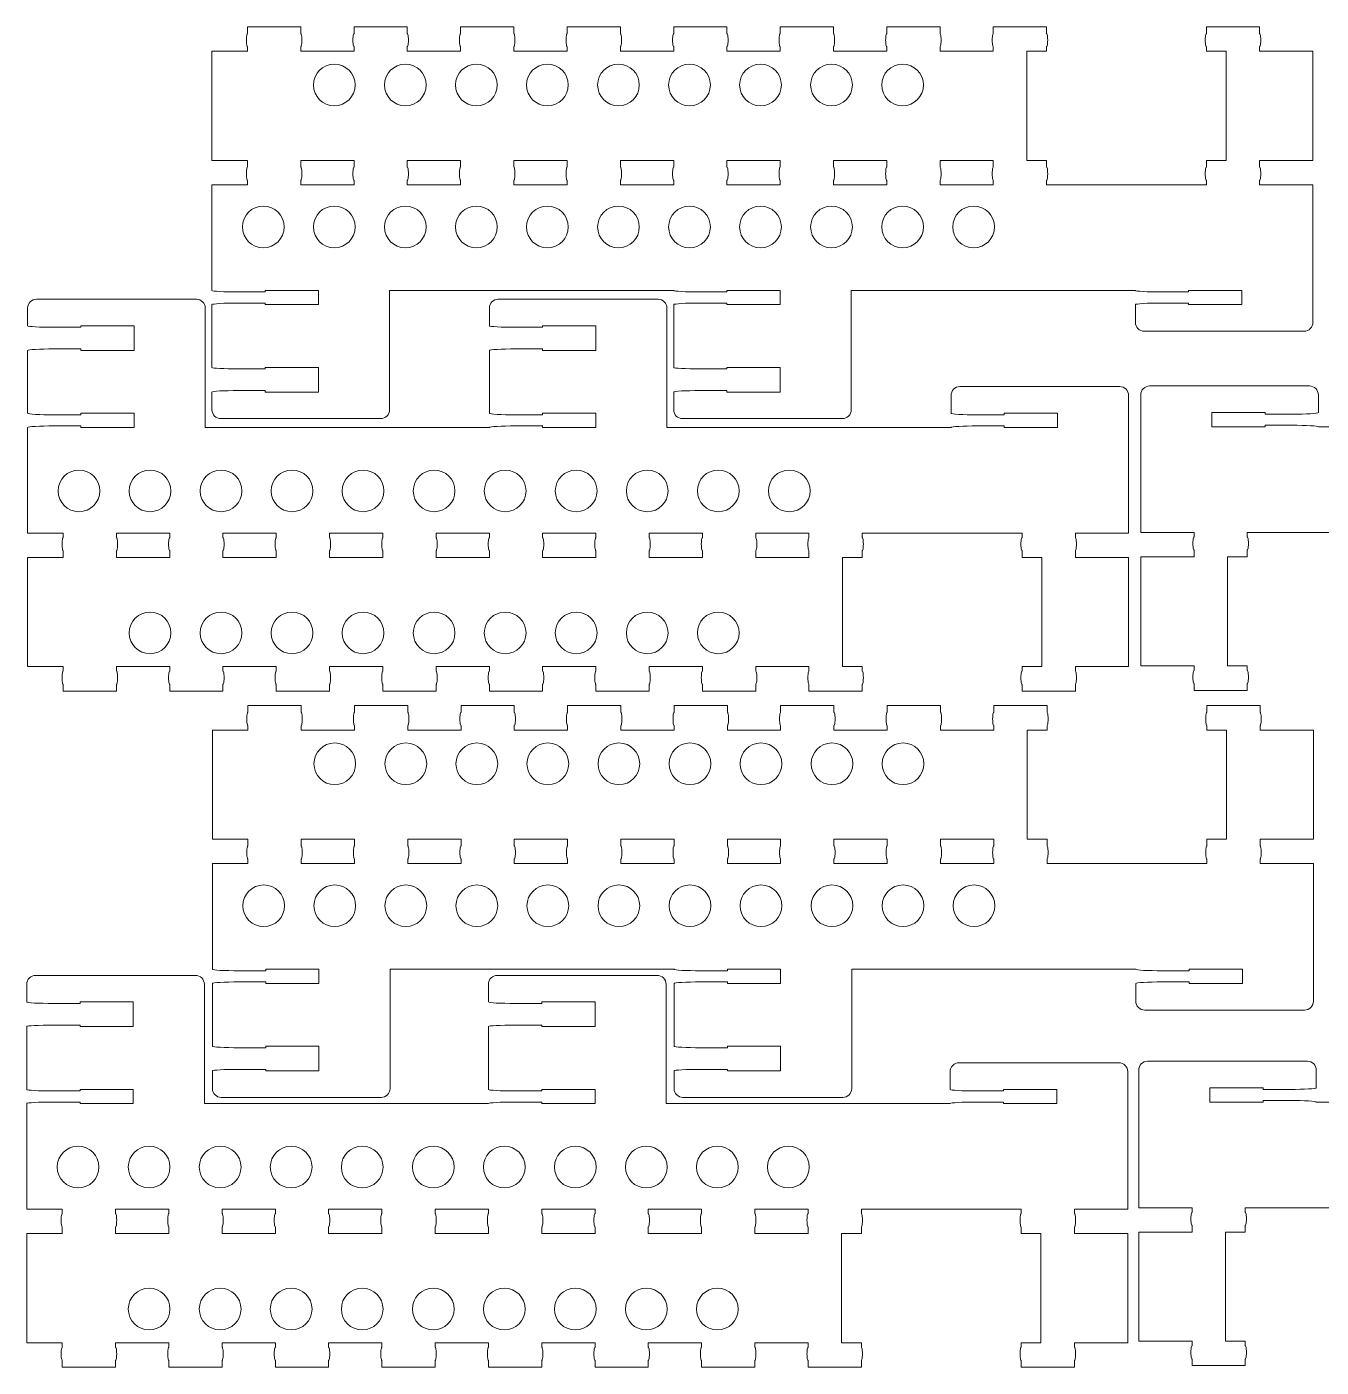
# Model space of a CAD drawing. Header units: millimetres. Extents: x 6 to 617, y 2 to 305.
# Drawn here: x 167 to 312.8, y 2.7 to 153.7 of the extents above; entities that cross this region are included whole.
import ezdxf

# ---------------------------------------------------------------- set-up
doc = ezdxf.new("R2010")
doc.units = ezdxf.units.MM
doc.header["$LTSCALE"] = 12.7
doc.layers.add('Visible', color=1, linetype='Continuous', lineweight=13)

msp = doc.modelspace()

# ---------------------------------------------------------------- linework, layer by layer
at = {"layer": 'Visible'}
for p, q in [((191.87, 152.96), (191.87, 153.71)), ((197.87, 153.71), (191.87, 153.71)), ((197.87, 152.96), (197.87, 153.71)), ((203.87, 152.96), (203.87, 153.71)), ((209.87, 153.71), (203.87, 153.71)), ((209.87, 152.96), (209.87, 153.71)), ((215.87, 152.96), (215.87, 153.71)), ((221.87, 153.71), (215.87, 153.71)), ((221.87, 152.96), (221.87, 153.71)), ((227.87, 152.96), (227.87, 153.71)), ((233.87, 153.71), (227.87, 153.71)), ((233.87, 152.96), (233.87, 153.71)), ((239.87, 152.96), (239.87, 153.71)), ((245.87, 153.71), (239.87, 153.71)), ((245.87, 152.96), (245.87, 153.71)), ((251.87, 152.96), (251.87, 153.71)), ((257.87, 153.71), (251.87, 153.71)), ((257.87, 152.96), (257.87, 153.71)), ((263.87, 152.96), (263.87, 153.71)), ((269.87, 153.71), (263.87, 153.71)), ((269.87, 152.96), (269.87, 153.71)), ((275.87, 152.96), (275.87, 153.71)), ((281.87, 153.71), (275.87, 153.71)), ((281.87, 152.96), (281.87, 153.71)), ((299.87, 152.96), (299.87, 153.71)), ((305.87, 153.71), (299.87, 153.71)), ((305.87, 152.96), (305.87, 153.71)), ((191.87, 150.96), (191.87, 151.46)), ((197.87, 150.96), (197.87, 151.46)), ((203.87, 150.96), (203.87, 151.46)), ((209.87, 150.96), (209.87, 151.46)), ((215.87, 150.96), (215.87, 151.46)), ((221.87, 150.96), (221.87, 151.46)), ((227.87, 150.96), (227.87, 151.46)), ((233.87, 150.96), (233.87, 151.46)), ((239.87, 150.96), (239.87, 151.46)), ((245.87, 150.96), (245.87, 151.46)), ((251.87, 150.96), (251.87, 151.46)), ((257.87, 150.96), (257.87, 151.46)), ((263.87, 150.96), (263.87, 151.46)), ((269.87, 150.96), (269.87, 151.46)), ((275.87, 150.96), (275.87, 151.46)), ((281.87, 150.96), (281.87, 151.46)), ((299.87, 150.96), (299.87, 151.46)), ((305.87, 150.96), (305.87, 151.46)), ((187.87, 150.96), (187.87, 138.66)), ((187.87, 150.96), (191.87, 150.96)), ((197.87, 150.96), (203.87, 150.96)), ((209.87, 150.96), (215.87, 150.96)), ((221.87, 150.96), (227.87, 150.96)), ((233.87, 150.96), (239.87, 150.96)), ((245.87, 150.96), (251.87, 150.96)), ((257.87, 150.96), (263.87, 150.96)), ((269.87, 150.96), (275.87, 150.96)), ((281.87, 150.96), (279.65, 150.96)), ((279.65, 150.96), (279.65, 138.66)), ((302.1, 150.96), (299.87, 150.96)), ((302.1, 150.96), (302.1, 138.66)), ((305.87, 150.96), (311.87, 150.96)), ((311.87, 150.96), (311.87, 138.66)), ((187.87, 138.66), (191.87, 138.66)), ((191.87, 137.91), (191.87, 138.66)), ((197.87, 138.66), (203.87, 138.66)), ((197.87, 137.91), (197.87, 138.66)), ((203.87, 137.91), (203.87, 138.66)), ((209.87, 138.66), (215.87, 138.66)), ((209.87, 137.91), (209.87, 138.66)), ((215.87, 137.91), (215.87, 138.66)), ((221.87, 138.66), (227.87, 138.66)), ((221.87, 137.91), (221.87, 138.66)), ((227.87, 137.91), (227.87, 138.66)), ((233.87, 138.66), (239.87, 138.66)), ((233.87, 137.91), (233.87, 138.66)), ((239.87, 137.91), (239.87, 138.66)), ((245.87, 138.66), (251.87, 138.66)), ((245.87, 137.91), (245.87, 138.66)), ((251.87, 137.91), (251.87, 138.66)), ((257.87, 138.66), (263.87, 138.66)), ((257.87, 137.91), (257.87, 138.66)), ((263.87, 137.91), (263.87, 138.66)), ((269.87, 138.66), (275.87, 138.66)), ((269.87, 137.91), (269.87, 138.66)), ((275.87, 137.91), (275.87, 138.66)), ((281.87, 138.66), (279.65, 138.66)), ((281.87, 137.91), (281.87, 138.66)), ((299.87, 137.91), (299.87, 138.66)), ((302.1, 138.66), (299.87, 138.66)), ((305.87, 138.66), (311.87, 138.66)), ((305.87, 137.91), (305.87, 138.66)), ((191.87, 135.91), (191.87, 136.41)), ((197.87, 135.91), (197.87, 136.41)), ((203.87, 135.91), (203.87, 136.41)), ((209.87, 135.91), (209.87, 136.41)), ((215.87, 135.91), (215.87, 136.41)), ((221.87, 135.91), (221.87, 136.41)), ((227.87, 135.91), (227.87, 136.41)), ((233.87, 135.91), (233.87, 136.41)), ((239.87, 135.91), (239.87, 136.41)), ((245.87, 135.91), (245.87, 136.41)), ((251.87, 135.91), (251.87, 136.41)), ((257.87, 135.91), (257.87, 136.41)), ((263.87, 135.91), (263.87, 136.41)), ((269.87, 135.91), (269.87, 136.41)), ((275.87, 135.91), (275.87, 136.41)), ((281.87, 135.91), (281.87, 136.41)), ((299.87, 135.91), (299.87, 136.41)), ((305.87, 135.91), (305.87, 136.41)), ((187.87, 135.91), (187.87, 124.01)), ((191.87, 135.91), (187.87, 135.91)), ((203.87, 135.91), (197.87, 135.91)), ((215.87, 135.91), (209.87, 135.91)), ((227.87, 135.91), (221.87, 135.91)), ((239.87, 135.91), (233.87, 135.91)), ((251.87, 135.91), (245.87, 135.91)), ((263.87, 135.91), (257.87, 135.91)), ((275.87, 135.91), (269.87, 135.91)), ((299.87, 135.91), (281.87, 135.91)), ((311.87, 135.91), (305.87, 135.91)), ((311.87, 135.91), (311.87, 120.41)), ((193.87, 124.01), (199.87, 124.01)), ((193.87, 123.84), (193.87, 124.01)), ((199.87, 124.01), (199.87, 122.41)), ((207.87, 124.01), (239.87, 124.01)), ((207.87, 124.01), (207.87, 110.56)), ((245.87, 124.01), (251.87, 124.01)), ((245.87, 123.84), (245.87, 124.01)), ((251.87, 124.01), (251.87, 122.41)), ((259.87, 124.01), (291.87, 124.01)), ((259.87, 124.01), (259.87, 110.56)), ((297.87, 124.01), (303.87, 124.01)), ((297.87, 123.84), (297.87, 124.01)), ((303.87, 124.01), (303.87, 122.41)), ((186.11, 123.02), (168.11, 123.02)), ((187.87, 122.41), (187.87, 115.33)), ((190.87, 123.84), (193.87, 123.84)), ((190.87, 122.59), (193.87, 122.59)), ((193.87, 122.59), (193.87, 122.41)), ((199.87, 122.41), (193.87, 122.41)), ((238.11, 123.02), (220.11, 123.02)), ((239.87, 122.41), (239.87, 115.33)), ((242.87, 123.84), (245.87, 123.84)), ((242.87, 122.59), (245.87, 122.59)), ((245.87, 122.59), (245.87, 122.41)), ((251.87, 122.41), (245.87, 122.41)), ((291.87, 122.41), (291.87, 120.41)), ((294.87, 123.84), (297.87, 123.84)), ((294.87, 122.59), (297.87, 122.59)), ((297.87, 122.59), (297.87, 122.41)), ((303.87, 122.41), (297.87, 122.41)), ((167.11, 120.02), (167.11, 122.02)), ((187.11, 108.57), (187.11, 122.02)), ((219.11, 120.02), (219.11, 122.02)), ((239.11, 108.57), (239.11, 122.02)), ((170.11, 119.86), (173.11, 119.86)), ((179.11, 120.02), (173.11, 120.02)), ((173.11, 119.86), (173.11, 120.02)), ((179.11, 117.25), (179.11, 120.02)), ((222.11, 119.86), (225.11, 119.86)), ((231.11, 120.02), (225.11, 120.02)), ((225.11, 119.86), (225.11, 120.02)), ((231.11, 117.25), (231.11, 120.02)), ((310.87, 119.41), (292.87, 119.41)), ((167.11, 110.17), (167.11, 117.25)), ((170.11, 117.42), (173.11, 117.42)), ((173.11, 117.42), (173.11, 117.25)), ((179.11, 117.25), (173.11, 117.25)), ((219.11, 110.17), (219.11, 117.25)), ((222.11, 117.42), (225.11, 117.42)), ((225.11, 117.42), (225.11, 117.25)), ((231.11, 117.25), (225.11, 117.25)), ((190.87, 115.17), (193.87, 115.17)), ((199.87, 115.33), (193.87, 115.33)), ((193.87, 115.17), (193.87, 115.33)), ((199.87, 115.33), (199.87, 112.56)), ((242.87, 115.17), (245.87, 115.17)), ((251.87, 115.33), (245.87, 115.33)), ((245.87, 115.17), (245.87, 115.33)), ((251.87, 115.33), (251.87, 112.56)), ((187.87, 112.56), (187.87, 110.56)), ((190.87, 112.73), (193.87, 112.73)), ((193.87, 112.73), (193.87, 112.56)), ((199.87, 112.56), (193.87, 112.56)), ((239.87, 112.56), (239.87, 110.56)), ((242.87, 112.73), (245.87, 112.73)), ((245.87, 112.73), (245.87, 112.56)), ((251.87, 112.56), (245.87, 112.56)), ((271.11, 110.17), (271.11, 112.17)), ((290.11, 113.17), (272.11, 113.17)), ((291.11, 96.67), (291.11, 112.17)), ((292.48, 96.74), (292.48, 112.24)), ((293.48, 113.24), (311.48, 113.24)), ((312.48, 110.24), (312.48, 112.24)), ((170.11, 110), (173.11, 110)), ((170.11, 108.75), (173.11, 108.75)), ((179.11, 110.17), (173.11, 110.17)), ((173.11, 110), (173.11, 110.17)), ((173.11, 108.75), (173.11, 108.57)), ((179.11, 108.57), (179.11, 110.17)), ((206.87, 109.56), (188.87, 109.56)), ((222.11, 110), (225.11, 110)), ((222.11, 108.75), (225.11, 108.75)), ((231.11, 110.17), (225.11, 110.17)), ((225.11, 110), (225.11, 110.17)), ((225.11, 108.75), (225.11, 108.57)), ((231.11, 108.57), (231.11, 110.17)), ((258.87, 109.56), (240.87, 109.56)), ((274.11, 110), (277.11, 110)), ((274.11, 108.75), (277.11, 108.75)), ((283.11, 110.17), (277.11, 110.17)), ((277.11, 110), (277.11, 110.17)), ((277.11, 108.75), (277.11, 108.57)), ((283.11, 108.57), (283.11, 110.17)), ((300.48, 110.24), (306.48, 110.24)), ((300.48, 108.64), (300.48, 110.24)), ((306.48, 110.07), (306.48, 110.24)), ((309.48, 110.07), (306.48, 110.07)), ((306.48, 108.82), (306.48, 108.64)), ((309.48, 108.82), (306.48, 108.82)), ((167.11, 96.67), (167.11, 108.57)), ((173.11, 108.57), (179.11, 108.57)), ((187.11, 108.57), (219.11, 108.57)), ((225.11, 108.57), (231.11, 108.57)), ((239.11, 108.57), (271.11, 108.57)), ((277.11, 108.57), (283.11, 108.57)), ((306.48, 108.64), (300.48, 108.64)), ((344.48, 108.64), (312.48, 108.64)), ((171.11, 96.67), (167.11, 96.67)), ((171.11, 96.67), (171.11, 96.17)), ((177.11, 96.67), (177.11, 96.17)), ((183.11, 96.67), (177.11, 96.67)), ((183.11, 96.67), (183.11, 96.17)), ((189.11, 96.67), (189.11, 96.17)), ((195.11, 96.67), (189.11, 96.67)), ((195.11, 96.67), (195.11, 96.17)), ((201.11, 96.67), (201.11, 96.17)), ((207.11, 96.67), (201.11, 96.67)), ((207.11, 96.67), (207.11, 96.17)), ((213.11, 96.67), (213.11, 96.17)), ((219.11, 96.67), (213.11, 96.67)), ((219.11, 96.67), (219.11, 96.17)), ((225.11, 96.67), (225.11, 96.17)), ((231.11, 96.67), (225.11, 96.67)), ((231.11, 96.67), (231.11, 96.17)), ((237.11, 96.67), (237.11, 96.17)), ((243.11, 96.67), (237.11, 96.67)), ((243.11, 96.67), (243.11, 96.17)), ((249.11, 96.67), (249.11, 96.17)), ((255.11, 96.67), (249.11, 96.67)), ((255.11, 96.67), (255.11, 96.17)), ((279.11, 96.67), (261.11, 96.67)), ((261.11, 96.67), (261.11, 96.17)), ((279.11, 96.67), (279.11, 96.17)), ((291.11, 96.67), (285.11, 96.67)), ((285.11, 96.67), (285.11, 96.17)), ((292.48, 96.74), (298.48, 96.74)), ((298.48, 96.74), (298.48, 96.24)), ((304.48, 96.74), (322.48, 96.74)), ((304.48, 96.74), (304.48, 96.24)), ((167.11, 81.62), (167.11, 93.92)), ((167.11, 93.92), (171.11, 93.92)), ((171.11, 94.67), (171.11, 93.92)), ((177.11, 94.67), (177.11, 93.92)), ((177.11, 93.92), (183.11, 93.92)), ((183.11, 94.67), (183.11, 93.92)), ((189.11, 94.67), (189.11, 93.92)), ((189.11, 93.92), (195.11, 93.92)), ((195.11, 94.67), (195.11, 93.92)), ((201.11, 94.67), (201.11, 93.92)), ((201.11, 93.92), (207.11, 93.92)), ((207.11, 94.67), (207.11, 93.92)), ((213.11, 94.67), (213.11, 93.92)), ((213.11, 93.92), (219.11, 93.92)), ((219.11, 94.67), (219.11, 93.92)), ((225.11, 94.67), (225.11, 93.92)), ((225.11, 93.92), (231.11, 93.92)), ((231.11, 94.67), (231.11, 93.92)), ((237.11, 94.67), (237.11, 93.92)), ((237.11, 93.92), (243.11, 93.92)), ((243.11, 94.67), (243.11, 93.92)), ((249.11, 94.67), (249.11, 93.92)), ((249.11, 93.92), (255.11, 93.92)), ((255.11, 94.67), (255.11, 93.92)), ((258.89, 93.92), (261.11, 93.92)), ((258.89, 93.92), (258.89, 81.62)), ((261.11, 94.67), (261.11, 93.92)), ((279.11, 94.67), (279.11, 93.92)), ((279.11, 93.92), (281.34, 93.92)), ((281.34, 93.92), (281.34, 81.62)), ((285.11, 94.67), (285.11, 93.92)), ((285.11, 93.92), (291.11, 93.92)), ((291.11, 81.62), (291.11, 93.92)), ((292.48, 81.69), (292.48, 93.99)), ((298.48, 93.99), (292.48, 93.99)), ((298.48, 94.74), (298.48, 93.99)), ((302.25, 93.99), (304.48, 93.99)), ((302.25, 81.69), (302.25, 93.99)), ((304.48, 94.74), (304.48, 93.99)), ((167.11, 81.62), (171.11, 81.62)), ((171.11, 81.62), (171.11, 81.12)), ((177.11, 81.62), (183.11, 81.62)), ((177.11, 81.62), (177.11, 81.12)), ((183.11, 81.62), (183.11, 81.12)), ((189.11, 81.62), (195.11, 81.62)), ((189.11, 81.62), (189.11, 81.12)), ((195.11, 81.62), (195.11, 81.12)), ((201.11, 81.62), (207.11, 81.62)), ((201.11, 81.62), (201.11, 81.12)), ((207.11, 81.62), (207.11, 81.12)), ((213.11, 81.62), (219.11, 81.62)), ((213.11, 81.62), (213.11, 81.12)), ((219.11, 81.62), (219.11, 81.12)), ((225.11, 81.62), (231.11, 81.62)), ((225.11, 81.62), (225.11, 81.12)), ((231.11, 81.62), (231.11, 81.12)), ((237.11, 81.62), (243.11, 81.62)), ((237.11, 81.62), (237.11, 81.12)), ((243.11, 81.62), (243.11, 81.12)), ((249.11, 81.62), (255.11, 81.62)), ((249.11, 81.62), (249.11, 81.12)), ((255.11, 81.62), (255.11, 81.12)), ((258.89, 81.62), (261.11, 81.62)), ((261.11, 81.62), (261.11, 81.12)), ((279.11, 81.62), (279.11, 81.12)), ((279.11, 81.62), (281.34, 81.62)), ((285.11, 81.62), (291.11, 81.62)), ((285.11, 81.62), (285.11, 81.12)), ((298.48, 81.69), (292.48, 81.69)), ((298.48, 81.69), (298.48, 81.19)), ((302.25, 81.69), (304.48, 81.69)), ((304.48, 81.69), (304.48, 81.19)), ((171.11, 79.62), (171.11, 78.87)), ((177.11, 78.87), (171.11, 78.87)), ((177.11, 79.62), (177.11, 78.87)), ((183.11, 79.62), (183.11, 78.87)), ((189.11, 78.87), (183.11, 78.87)), ((189.11, 79.62), (189.11, 78.87)), ((195.11, 79.62), (195.11, 78.87)), ((201.11, 78.87), (195.11, 78.87)), ((201.11, 79.62), (201.11, 78.87)), ((207.11, 79.62), (207.11, 78.87)), ((213.11, 78.87), (207.11, 78.87)), ((213.11, 79.62), (213.11, 78.87)), ((219.11, 79.62), (219.11, 78.87)), ((225.11, 78.87), (219.11, 78.87)), ((225.11, 79.62), (225.11, 78.87)), ((231.11, 79.62), (231.11, 78.87)), ((237.11, 78.87), (231.11, 78.87)), ((237.11, 79.62), (237.11, 78.87)), ((243.11, 79.62), (243.11, 78.87)), ((249.11, 78.87), (243.11, 78.87)), ((249.11, 79.62), (249.11, 78.87)), ((255.11, 79.62), (255.11, 78.87)), ((261.11, 78.87), (255.11, 78.87)), ((261.11, 79.62), (261.11, 78.87)), ((279.11, 79.62), (279.11, 78.87)), ((285.11, 78.87), (279.11, 78.87)), ((285.11, 79.62), (285.11, 78.87)), ((298.48, 79.69), (298.48, 78.94)), ((298.48, 78.94), (304.48, 78.94)), ((304.48, 79.69), (304.48, 78.94)), ((191.92, 76.47), (191.92, 77.22)), ((197.92, 77.22), (191.92, 77.22)), ((197.92, 76.47), (197.92, 77.22)), ((203.92, 76.47), (203.92, 77.22)), ((209.92, 77.22), (203.92, 77.22)), ((209.92, 76.47), (209.92, 77.22)), ((215.92, 76.47), (215.92, 77.22)), ((221.92, 77.22), (215.92, 77.22)), ((221.92, 76.47), (221.92, 77.22)), ((227.92, 76.47), (227.92, 77.22)), ((233.92, 77.22), (227.92, 77.22)), ((233.92, 76.47), (233.92, 77.22)), ((239.92, 76.47), (239.92, 77.22)), ((245.92, 77.22), (239.92, 77.22)), ((245.92, 76.47), (245.92, 77.22)), ((251.92, 76.47), (251.92, 77.22)), ((257.92, 77.22), (251.92, 77.22)), ((257.92, 76.47), (257.92, 77.22)), ((263.92, 76.47), (263.92, 77.22)), ((269.92, 77.22), (263.92, 77.22)), ((269.92, 76.47), (269.92, 77.22)), ((275.92, 76.47), (275.92, 77.22)), ((281.92, 77.22), (275.92, 77.22)), ((281.92, 76.47), (281.92, 77.22)), ((299.92, 76.47), (299.92, 77.22)), ((305.92, 77.22), (299.92, 77.22)), ((305.92, 76.47), (305.92, 77.22)), ((187.92, 74.47), (187.92, 62.17)), ((187.92, 74.47), (191.92, 74.47)), ((191.92, 74.47), (191.92, 74.97)), ((197.92, 74.47), (197.92, 74.97)), ((197.92, 74.47), (203.92, 74.47)), ((203.92, 74.47), (203.92, 74.97)), ((209.92, 74.47), (209.92, 74.97)), ((209.92, 74.47), (215.92, 74.47)), ((215.92, 74.47), (215.92, 74.97)), ((221.92, 74.47), (221.92, 74.97)), ((221.92, 74.47), (227.92, 74.47)), ((227.92, 74.47), (227.92, 74.97)), ((233.92, 74.47), (233.92, 74.97)), ((233.92, 74.47), (239.92, 74.47)), ((239.92, 74.47), (239.92, 74.97)), ((245.92, 74.47), (245.92, 74.97)), ((245.92, 74.47), (251.92, 74.47)), ((251.92, 74.47), (251.92, 74.97)), ((257.92, 74.47), (257.92, 74.97)), ((257.92, 74.47), (263.92, 74.47)), ((263.92, 74.47), (263.92, 74.97)), ((269.92, 74.47), (269.92, 74.97)), ((269.92, 74.47), (275.92, 74.47)), ((275.92, 74.47), (275.92, 74.97)), ((281.92, 74.47), (279.7, 74.47)), ((279.7, 74.47), (279.7, 62.17)), ((281.92, 74.47), (281.92, 74.97)), ((299.92, 74.47), (299.92, 74.97)), ((302.15, 74.47), (299.92, 74.47)), ((302.15, 74.47), (302.15, 62.17)), ((305.92, 74.47), (305.92, 74.97)), ((305.92, 74.47), (311.92, 74.47)), ((311.92, 74.47), (311.92, 62.17)), ((187.92, 62.17), (191.92, 62.17)), ((191.92, 61.42), (191.92, 62.17)), ((197.92, 62.17), (203.92, 62.17)), ((197.92, 61.42), (197.92, 62.17)), ((203.92, 61.42), (203.92, 62.17)), ((209.92, 62.17), (215.92, 62.17)), ((209.92, 61.42), (209.92, 62.17)), ((215.92, 61.42), (215.92, 62.17)), ((221.92, 62.17), (227.92, 62.17)), ((221.92, 61.42), (221.92, 62.17)), ((227.92, 61.42), (227.92, 62.17)), ((233.92, 62.17), (239.92, 62.17)), ((233.92, 61.42), (233.92, 62.17)), ((239.92, 61.42), (239.92, 62.17)), ((245.92, 62.17), (251.92, 62.17)), ((245.92, 61.42), (245.92, 62.17)), ((251.92, 61.42), (251.92, 62.17)), ((257.92, 62.17), (263.92, 62.17)), ((257.92, 61.42), (257.92, 62.17)), ((263.92, 61.42), (263.92, 62.17)), ((269.92, 62.17), (275.92, 62.17)), ((269.92, 61.42), (269.92, 62.17)), ((275.92, 61.42), (275.92, 62.17)), ((281.92, 62.17), (279.7, 62.17)), ((281.92, 61.42), (281.92, 62.17)), ((299.92, 61.42), (299.92, 62.17)), ((302.15, 62.17), (299.92, 62.17)), ((305.92, 62.17), (311.92, 62.17)), ((305.92, 61.42), (305.92, 62.17)), ((187.92, 59.42), (187.92, 47.52)), ((191.92, 59.42), (187.92, 59.42)), ((191.92, 59.42), (191.92, 59.92)), ((197.92, 59.42), (197.92, 59.92)), ((203.92, 59.42), (197.92, 59.42)), ((203.92, 59.42), (203.92, 59.92)), ((209.92, 59.42), (209.92, 59.92)), ((215.92, 59.42), (209.92, 59.42)), ((215.92, 59.42), (215.92, 59.92)), ((221.92, 59.42), (221.92, 59.92)), ((227.92, 59.42), (221.92, 59.42)), ((227.92, 59.42), (227.92, 59.92)), ((233.92, 59.42), (233.92, 59.92)), ((239.92, 59.42), (233.92, 59.42)), ((239.92, 59.42), (239.92, 59.92)), ((245.92, 59.42), (245.92, 59.92)), ((251.92, 59.42), (245.92, 59.42)), ((251.92, 59.42), (251.92, 59.92)), ((257.92, 59.42), (257.92, 59.92)), ((263.92, 59.42), (257.92, 59.42)), ((263.92, 59.42), (263.92, 59.92)), ((269.92, 59.42), (269.92, 59.92)), ((275.92, 59.42), (269.92, 59.42)), ((275.92, 59.42), (275.92, 59.92)), ((281.92, 59.42), (281.92, 59.92)), ((299.92, 59.42), (281.92, 59.42)), ((299.92, 59.42), (299.92, 59.92)), ((305.92, 59.42), (305.92, 59.92)), ((311.92, 59.42), (305.92, 59.42)), ((311.92, 59.42), (311.92, 43.92)), ((186.01, 46.83), (168.01, 46.83)), ((190.92, 47.35), (193.92, 47.35)), ((193.92, 47.52), (199.92, 47.52)), ((193.92, 47.35), (193.92, 47.52)), ((199.92, 47.52), (199.92, 45.92)), ((207.92, 47.52), (239.92, 47.52)), ((207.92, 47.52), (207.92, 34.07)), ((238.01, 46.83), (220.01, 46.83)), ((242.92, 47.35), (245.92, 47.35)), ((245.92, 47.52), (251.92, 47.52)), ((245.92, 47.35), (245.92, 47.52)), ((251.92, 47.52), (251.92, 45.92)), ((259.92, 47.52), (291.92, 47.52)), ((259.92, 47.52), (259.92, 34.07)), ((294.92, 47.35), (297.92, 47.35)), ((297.92, 47.52), (303.92, 47.52)), ((297.92, 47.35), (297.92, 47.52)), ((303.92, 47.52), (303.92, 45.92)), ((167.01, 43.83), (167.01, 45.83)), ((187.01, 32.38), (187.01, 45.83)), ((187.92, 45.92), (187.92, 38.84)), ((190.92, 46.1), (193.92, 46.1)), ((193.92, 46.1), (193.92, 45.92)), ((199.92, 45.92), (193.92, 45.92)), ((219.01, 43.83), (219.01, 45.83)), ((239.01, 32.38), (239.01, 45.83)), ((239.92, 45.92), (239.92, 38.84)), ((242.92, 46.1), (245.92, 46.1)), ((245.92, 46.1), (245.92, 45.92)), ((251.92, 45.92), (245.92, 45.92)), ((291.92, 45.92), (291.92, 43.92)), ((294.92, 46.1), (297.92, 46.1)), ((297.92, 46.1), (297.92, 45.92)), ((303.92, 45.92), (297.92, 45.92)), ((179.01, 43.83), (173.01, 43.83)), ((173.01, 43.66), (173.01, 43.83)), ((179.01, 41.06), (179.01, 43.83)), ((231.01, 43.83), (225.01, 43.83)), ((225.01, 43.66), (225.01, 43.83)), ((231.01, 41.06), (231.01, 43.83)), ((170.01, 43.66), (173.01, 43.66)), ((222.01, 43.66), (225.01, 43.66)), ((310.92, 42.92), (292.92, 42.92)), ((167.01, 33.98), (167.01, 41.06)), ((170.01, 41.22), (173.01, 41.22)), ((173.01, 41.22), (173.01, 41.06)), ((179.01, 41.06), (173.01, 41.06)), ((219.01, 33.98), (219.01, 41.06)), ((222.01, 41.22), (225.01, 41.22)), ((225.01, 41.22), (225.01, 41.06)), ((231.01, 41.06), (225.01, 41.06)), ((190.92, 38.68), (193.92, 38.68)), ((199.92, 38.84), (193.92, 38.84)), ((193.92, 38.68), (193.92, 38.84)), ((199.92, 38.84), (199.92, 36.07)), ((242.92, 38.68), (245.92, 38.68)), ((251.92, 38.84), (245.92, 38.84)), ((245.92, 38.68), (245.92, 38.84)), ((251.92, 38.84), (251.92, 36.07)), ((290.01, 36.98), (272.01, 36.98)), ((293.25, 37.15), (311.25, 37.15)), ((187.92, 36.07), (187.92, 34.07)), ((190.92, 36.24), (193.92, 36.24)), ((193.92, 36.24), (193.92, 36.07)), ((199.92, 36.07), (193.92, 36.07)), ((239.92, 36.07), (239.92, 34.07)), ((242.92, 36.24), (245.92, 36.24)), ((245.92, 36.24), (245.92, 36.07)), ((251.92, 36.07), (245.92, 36.07)), ((271.01, 33.98), (271.01, 35.98)), ((291.01, 20.48), (291.01, 35.98)), ((292.25, 20.65), (292.25, 36.15)), ((312.25, 34.15), (312.25, 36.15)), ((170.01, 33.8), (173.01, 33.8)), ((179.01, 33.98), (173.01, 33.98)), ((173.01, 33.8), (173.01, 33.98)), ((179.01, 32.38), (179.01, 33.98)), ((222.01, 33.8), (225.01, 33.8)), ((231.01, 33.98), (225.01, 33.98)), ((225.01, 33.8), (225.01, 33.98)), ((231.01, 32.38), (231.01, 33.98)), ((274.01, 33.8), (277.01, 33.8)), ((283.01, 33.98), (277.01, 33.98)), ((277.01, 33.8), (277.01, 33.98)), ((283.01, 32.38), (283.01, 33.98)), ((300.25, 34.15), (306.25, 34.15)), ((300.25, 32.55), (300.25, 34.15)), ((306.25, 33.98), (306.25, 34.15)), ((309.25, 33.98), (306.25, 33.98)), ((167.01, 20.48), (167.01, 32.38)), ((170.01, 32.55), (173.01, 32.55)), ((173.01, 32.55), (173.01, 32.38)), ((173.01, 32.38), (179.01, 32.38)), ((187.01, 32.38), (219.01, 32.38)), ((206.92, 33.07), (188.92, 33.07)), ((222.01, 32.55), (225.01, 32.55)), ((225.01, 32.55), (225.01, 32.38)), ((225.01, 32.38), (231.01, 32.38)), ((239.01, 32.38), (271.01, 32.38)), ((258.92, 33.07), (240.92, 33.07)), ((274.01, 32.55), (277.01, 32.55)), ((277.01, 32.55), (277.01, 32.38)), ((277.01, 32.38), (283.01, 32.38)), ((306.25, 32.55), (300.25, 32.55)), ((306.25, 32.73), (306.25, 32.55)), ((309.25, 32.73), (306.25, 32.73)), ((344.25, 32.55), (312.25, 32.55)), ((171.01, 20.48), (167.01, 20.48)), ((171.01, 20.48), (171.01, 19.98)), ((177.01, 20.48), (177.01, 19.98)), ((183.01, 20.48), (177.01, 20.48)), ((183.01, 20.48), (183.01, 19.98)), ((189.01, 20.48), (189.01, 19.98)), ((195.01, 20.48), (189.01, 20.48)), ((195.01, 20.48), (195.01, 19.98)), ((201.01, 20.48), (201.01, 19.98)), ((207.01, 20.48), (201.01, 20.48)), ((207.01, 20.48), (207.01, 19.98)), ((213.01, 20.48), (213.01, 19.98)), ((219.01, 20.48), (213.01, 20.48)), ((219.01, 20.48), (219.01, 19.98)), ((225.01, 20.48), (225.01, 19.98)), ((231.01, 20.48), (225.01, 20.48)), ((231.01, 20.48), (231.01, 19.98)), ((237.01, 20.48), (237.01, 19.98)), ((243.01, 20.48), (237.01, 20.48)), ((243.01, 20.48), (243.01, 19.98)), ((249.01, 20.48), (249.01, 19.98)), ((255.01, 20.48), (249.01, 20.48)), ((255.01, 20.48), (255.01, 19.98)), ((279.01, 20.48), (261.01, 20.48)), ((261.01, 20.48), (261.01, 19.98)), ((279.01, 20.48), (279.01, 19.98)), ((291.01, 20.48), (285.01, 20.48)), ((285.01, 20.48), (285.01, 19.98)), ((292.25, 20.65), (298.25, 20.65)), ((298.25, 20.65), (298.25, 20.15)), ((304.25, 20.65), (322.25, 20.65)), ((304.25, 20.65), (304.25, 20.15)), ((171.01, 18.48), (171.01, 17.73)), ((177.01, 18.48), (177.01, 17.73)), ((183.01, 18.48), (183.01, 17.73)), ((189.01, 18.48), (189.01, 17.73)), ((195.01, 18.48), (195.01, 17.73)), ((201.01, 18.48), (201.01, 17.73)), ((207.01, 18.48), (207.01, 17.73)), ((213.01, 18.48), (213.01, 17.73)), ((219.01, 18.48), (219.01, 17.73)), ((225.01, 18.48), (225.01, 17.73)), ((231.01, 18.48), (231.01, 17.73)), ((237.01, 18.48), (237.01, 17.73)), ((243.01, 18.48), (243.01, 17.73)), ((249.01, 18.48), (249.01, 17.73)), ((255.01, 18.48), (255.01, 17.73)), ((261.01, 18.48), (261.01, 17.73)), ((279.01, 18.48), (279.01, 17.73)), ((285.01, 18.48), (285.01, 17.73)), ((298.25, 18.65), (298.25, 17.9)), ((304.25, 18.65), (304.25, 17.9)), ((167.01, 5.43), (167.01, 17.73)), ((167.01, 17.73), (171.01, 17.73)), ((177.01, 17.73), (183.01, 17.73)), ((189.01, 17.73), (195.01, 17.73)), ((201.01, 17.73), (207.01, 17.73)), ((213.01, 17.73), (219.01, 17.73)), ((225.01, 17.73), (231.01, 17.73)), ((237.01, 17.73), (243.01, 17.73)), ((249.01, 17.73), (255.01, 17.73)), ((258.79, 17.73), (261.01, 17.73)), ((258.79, 17.73), (258.79, 5.43)), ((279.01, 17.73), (281.24, 17.73)), ((281.24, 17.73), (281.24, 5.43)), ((285.01, 17.73), (291.01, 17.73)), ((291.01, 5.43), (291.01, 17.73)), ((292.25, 5.6), (292.25, 17.9)), ((298.25, 17.9), (292.25, 17.9)), ((302.02, 17.9), (304.25, 17.9)), ((302.02, 5.6), (302.02, 17.9)), ((167.01, 5.43), (171.01, 5.43)), ((171.01, 5.43), (171.01, 4.93)), ((177.01, 5.43), (183.01, 5.43)), ((177.01, 5.43), (177.01, 4.93)), ((183.01, 5.43), (183.01, 4.93)), ((189.01, 5.43), (195.01, 5.43)), ((189.01, 5.43), (189.01, 4.93)), ((195.01, 5.43), (195.01, 4.93)), ((201.01, 5.43), (207.01, 5.43)), ((201.01, 5.43), (201.01, 4.93)), ((207.01, 5.43), (207.01, 4.93)), ((213.01, 5.43), (219.01, 5.43)), ((213.01, 5.43), (213.01, 4.93)), ((219.01, 5.43), (219.01, 4.93)), ((225.01, 5.43), (231.01, 5.43)), ((225.01, 5.43), (225.01, 4.93)), ((231.01, 5.43), (231.01, 4.93)), ((237.01, 5.43), (243.01, 5.43)), ((237.01, 5.43), (237.01, 4.93)), ((243.01, 5.43), (243.01, 4.93)), ((249.01, 5.43), (255.01, 5.43)), ((249.01, 5.43), (249.01, 4.93)), ((255.01, 5.43), (255.01, 4.93)), ((258.79, 5.43), (261.01, 5.43)), ((261.01, 5.43), (261.01, 4.93)), ((279.01, 5.43), (279.01, 4.93)), ((279.01, 5.43), (281.24, 5.43)), ((285.01, 5.43), (291.01, 5.43)), ((285.01, 5.43), (285.01, 4.93)), ((298.25, 5.6), (292.25, 5.6)), ((298.25, 5.6), (298.25, 5.1)), ((302.02, 5.6), (304.25, 5.6)), ((304.25, 5.6), (304.25, 5.1)), ((171.01, 3.43), (171.01, 2.68)), ((177.01, 3.43), (177.01, 2.68)), ((183.01, 3.43), (183.01, 2.68)), ((189.01, 3.43), (189.01, 2.68)), ((195.01, 3.43), (195.01, 2.68)), ((201.01, 3.43), (201.01, 2.68)), ((207.01, 3.43), (207.01, 2.68)), ((213.01, 3.43), (213.01, 2.68)), ((219.01, 3.43), (219.01, 2.68)), ((225.01, 3.43), (225.01, 2.68)), ((231.01, 3.43), (231.01, 2.68)), ((237.01, 3.43), (237.01, 2.68)), ((243.01, 3.43), (243.01, 2.68)), ((249.01, 3.43), (249.01, 2.68)), ((255.01, 3.43), (255.01, 2.68)), ((261.01, 3.43), (261.01, 2.68)), ((279.01, 3.43), (279.01, 2.68)), ((285.01, 3.43), (285.01, 2.68)), ((298.25, 3.6), (298.25, 2.85)), ((304.25, 3.6), (304.25, 2.85)), ((177.01, 2.68), (171.01, 2.68)), ((189.01, 2.68), (183.01, 2.68)), ((201.01, 2.68), (195.01, 2.68)), ((213.01, 2.68), (207.01, 2.68)), ((225.01, 2.68), (219.01, 2.68)), ((237.01, 2.68), (231.01, 2.68)), ((249.01, 2.68), (243.01, 2.68)), ((261.01, 2.68), (255.01, 2.68)), ((285.01, 2.68), (279.01, 2.68)), ((298.25, 2.85), (304.25, 2.85))]:
    msp.add_line(p, q, dxfattribs=at)
for centre in [(201.65, 147.16), (209.65, 147.16), (217.65, 147.16), (225.65, 147.16), (233.65, 147.16), (241.65, 147.16), (249.65, 147.16), (257.65, 147.16), (265.65, 147.16), (193.65, 131.16), (201.65, 131.16), (209.65, 131.16), (217.65, 131.16), (225.65, 131.16), (233.65, 131.16), (241.65, 131.16), (249.65, 131.16), (257.65, 131.16), (265.65, 131.16), (273.65, 131.16), (172.89, 101.42), (180.89, 101.42), (188.89, 101.42), (196.89, 101.42), (204.89, 101.42), (212.89, 101.42), (220.89, 101.42), (228.89, 101.42), (236.89, 101.42), (244.89, 101.42), (252.89, 101.42), (180.89, 85.42), (188.89, 85.42), (196.89, 85.42), (204.89, 85.42), (212.89, 85.42), (220.89, 85.42), (228.89, 85.42), (236.89, 85.42), (244.89, 85.42), (201.7, 70.67), (209.7, 70.67), (217.7, 70.67), (225.7, 70.67), (233.7, 70.67), (241.7, 70.67), (249.7, 70.67), (257.7, 70.67), (265.7, 70.67), (193.7, 54.67), (201.7, 54.67), (209.7, 54.67), (217.7, 54.67), (225.7, 54.67), (233.7, 54.67), (241.7, 54.67), (249.7, 54.67), (257.7, 54.67), (265.7, 54.67), (273.7, 54.67), (172.79, 25.23), (180.79, 25.23), (188.79, 25.23), (196.79, 25.23), (204.79, 25.23), (212.79, 25.23), (220.79, 25.23), (228.79, 25.23), (236.79, 25.23), (244.79, 25.23), (252.79, 25.23), (180.79, 9.23), (188.79, 9.23), (196.79, 9.23), (204.79, 9.23), (212.79, 9.23), (220.79, 9.23), (228.79, 9.23), (236.79, 9.23), (244.79, 9.23)]:
    msp.add_circle(centre, 2.35, dxfattribs=at)
for centre, start, end in [((168.11, 122.02), 90, 180), ((186.11, 122.02), 0, 90), ((220.11, 122.02), 90, 180), ((238.11, 122.02), 0, 90), ((292.87, 120.41), 180, 270), ((310.87, 120.41), 270, 360), ((272.11, 112.17), 90, 180), ((290.11, 112.17), 0, 90), ((293.48, 112.24), 90, 180), ((311.48, 112.24), 0, 90), ((188.87, 110.56), 180, 270), ((206.87, 110.56), 270, 0), ((240.87, 110.56), 180, 270), ((258.87, 110.56), 270, 0), ((168.01, 45.83), 90, 180), ((186.01, 45.83), 0, 90), ((220.01, 45.83), 90, 180), ((238.01, 45.83), 0, 90), ((292.92, 43.92), 180, 270), ((310.92, 43.92), 270, 360), ((272.01, 35.98), 90, 180), ((290.01, 35.98), 0, 90), ((293.25, 36.15), 90, 180), ((311.25, 36.15), 0, 90), ((188.92, 34.07), 180, 270), ((206.92, 34.07), 270, 0), ((240.92, 34.07), 180, 270), ((258.92, 34.07), 270, 0)]:
    msp.add_arc(centre, 1, start, end, dxfattribs=at)
at = {"layer": 'Visible', "extrusion": (0, -1.22465e-16, -1)}
for centre, major_axis, ratio, start_param, end_param in [((191.87, 152.21), (0, -0.75), 0.166667, 0, 3.141593), ((203.87, 152.21), (0, -0.75), 0.166667, 0, 3.141593), ((215.87, 152.21), (0, -0.75), 0.166667, 0, 3.141593), ((227.87, 152.21), (0, -0.75), 0.166667, 0, 3.141593), ((239.87, 152.21), (0, -0.75), 0.166667, 0, 3.141593), ((251.87, 152.21), (0, -0.75), 0.166667, 0, 3.141593), ((263.87, 152.21), (0, -0.75), 0.166667, 0, 3.141593), ((275.87, 152.21), (0, -0.75), 0.166667, 0, 3.141593), ((299.87, 152.21), (0, -0.75), 0.166667, 0, 3.141593), ((191.87, 137.16), (0, -0.75), 0.166667, 0, 3.141593), ((203.87, 137.16), (0, -0.75), 0.166667, 0, 3.141593), ((215.87, 137.16), (0, -0.75), 0.166667, 0, 3.141593), ((227.87, 137.16), (0, -0.75), 0.166667, 0, 3.141593), ((239.87, 137.16), (0, -0.75), 0.166667, 0, 3.141593), ((251.87, 137.16), (0, -0.75), 0.166667, 0, 3.141593), ((263.87, 137.16), (0, -0.75), 0.166667, 0, 3.141593), ((275.87, 137.16), (0, -0.75), 0.166667, 0, 3.141593), ((299.87, 137.16), (0, -0.75), 0.166667, 0, 3.141593), ((190.87, 124.01), (-3, 0), 0.058333, 4.712389, 6.283185), ((242.87, 124.01), (-3, 0), 0.058333, 4.712389, 6.283185), ((294.87, 124.01), (-3, 0), 0.058333, 4.712389, 6.283185), ((190.87, 122.41), (3, 0), 0.058333, 3.141593, 4.712389), ((242.87, 122.41), (3, 0), 0.058333, 3.141593, 4.712389), ((294.87, 122.41), (3, 0), 0.058333, 3.141593, 4.712389), ((190.87, 115.33), (-3, 0), 0.055, 4.712389, 6.283185), ((242.87, 115.33), (-3, 0), 0.055, 4.712389, 6.283185), ((190.87, 112.56), (3, 0), 0.055, 3.141593, 4.712389), ((242.87, 112.56), (3, 0), 0.055, 3.141593, 4.712389), ((191.92, 75.72), (0, -0.75), 0.166667, 0, 3.141593), ((203.92, 75.72), (0, -0.75), 0.166667, 0, 3.141593), ((215.92, 75.72), (0, -0.75), 0.166667, 0, 3.141593), ((227.92, 75.72), (0, -0.75), 0.166667, 0, 3.141593), ((239.92, 75.72), (0, -0.75), 0.166667, 0, 3.141593), ((251.92, 75.72), (0, -0.75), 0.166667, 0, 3.141593), ((263.92, 75.72), (0, -0.75), 0.166667, 0, 3.141593), ((275.92, 75.72), (0, -0.75), 0.166667, 0, 3.141593), ((299.92, 75.72), (0, -0.75), 0.166667, 0, 3.141593), ((191.92, 60.67), (0, -0.75), 0.166667, 0, 3.141593), ((203.92, 60.67), (0, -0.75), 0.166667, 0, 3.141593), ((215.92, 60.67), (0, -0.75), 0.166667, 0, 3.141593), ((227.92, 60.67), (0, -0.75), 0.166667, 0, 3.141593), ((239.92, 60.67), (0, -0.75), 0.166667, 0, 3.141593), ((251.92, 60.67), (0, -0.75), 0.166667, 0, 3.141593), ((263.92, 60.67), (0, -0.75), 0.166667, 0, 3.141593), ((275.92, 60.67), (0, -0.75), 0.166667, 0, 3.141593), ((299.92, 60.67), (0, -0.75), 0.166667, 0, 3.141593), ((190.92, 47.52), (-3, 0), 0.058333, 4.712389, 6.283185), ((242.92, 47.52), (-3, 0), 0.058333, 4.712389, 6.283185), ((294.92, 47.52), (-3, 0), 0.058333, 4.712389, 6.283185), ((190.92, 45.92), (3, 0), 0.058333, 3.141593, 4.712389), ((242.92, 45.92), (3, 0), 0.058333, 3.141593, 4.712389), ((294.92, 45.92), (3, 0), 0.058333, 3.141593, 4.712389), ((190.92, 38.84), (-3, 0), 0.055, 4.712389, 6.283185), ((242.92, 38.84), (-3, 0), 0.055, 4.712389, 6.283185), ((190.92, 36.07), (3, 0), 0.055, 3.141593, 4.712389), ((242.92, 36.07), (3, 0), 0.055, 3.141593, 4.712389)]:
    msp.add_ellipse(centre, major_axis=major_axis, ratio=ratio, start_param=start_param, end_param=end_param, dxfattribs=at)
at = {"layer": 'Visible', "extrusion": (-2.73691e-48, -1.22465e-16, -1)}
for centre in [(197.87, 152.21), (209.87, 152.21), (221.87, 152.21), (233.87, 152.21), (245.87, 152.21), (257.87, 152.21), (269.87, 152.21), (281.87, 152.21), (305.87, 152.21), (197.87, 137.16), (209.87, 137.16), (221.87, 137.16), (233.87, 137.16), (245.87, 137.16), (257.87, 137.16), (269.87, 137.16), (281.87, 137.16), (305.87, 137.16), (197.92, 75.72), (209.92, 75.72), (221.92, 75.72), (233.92, 75.72), (245.92, 75.72), (257.92, 75.72), (269.92, 75.72), (281.92, 75.72), (305.92, 75.72), (197.92, 60.67), (209.92, 60.67), (221.92, 60.67), (233.92, 60.67), (245.92, 60.67), (257.92, 60.67), (269.92, 60.67), (281.92, 60.67), (305.92, 60.67)]:
    msp.add_ellipse(centre, major_axis=(0, 0.75), ratio=0.166667, start_param=0, end_param=3.141593, dxfattribs=at)
at = {"layer": 'Visible'}
for centre, major_axis, ratio, start_param, end_param in [((170.11, 120.02), (3, 0), 0.055, 3.141593, 4.712389), ((222.11, 120.02), (3, 0), 0.055, 3.141593, 4.712389), ((170.11, 117.25), (-3, 0), 0.055, 4.712389, 6.283185), ((222.11, 117.25), (-3, 0), 0.055, 4.712389, 6.283185), ((170.11, 110.17), (3, 0), 0.058333, 3.141593, 4.712389), ((170.11, 108.57), (-3, 0), 0.058333, 4.712389, 6.283185), ((222.11, 110.17), (3, 0), 0.058333, 3.141593, 4.712389), ((222.11, 108.57), (-3, 0), 0.058333, 4.712389, 6.283185), ((274.11, 110.17), (3, 0), 0.058333, 3.141593, 4.712389), ((274.11, 108.57), (-3, 0), 0.058333, 4.712389, 6.283185), ((171.11, 95.42), (0, 0.75), 0.166667, 0, 3.141593), ((177.11, 95.42), (0, -0.75), 0.166667, 0, 3.141593), ((183.11, 95.42), (0, 0.75), 0.166667, 0, 3.141593), ((189.11, 95.42), (0, -0.75), 0.166667, 0, 3.141593), ((195.11, 95.42), (0, 0.75), 0.166667, 0, 3.141593), ((201.11, 95.42), (0, -0.75), 0.166667, 0, 3.141593), ((207.11, 95.42), (0, 0.75), 0.166667, 0, 3.141593), ((213.11, 95.42), (0, -0.75), 0.166667, 0, 3.141593), ((219.11, 95.42), (0, 0.75), 0.166667, 0, 3.141593), ((225.11, 95.42), (0, -0.75), 0.166667, 0, 3.141593), ((231.11, 95.42), (0, 0.75), 0.166667, 0, 3.141593), ((237.11, 95.42), (0, -0.75), 0.166667, 0, 3.141593), ((243.11, 95.42), (0, 0.75), 0.166667, 0, 3.141593), ((249.11, 95.42), (0, -0.75), 0.166667, 0, 3.141593), ((255.11, 95.42), (0, 0.75), 0.166667, 0, 3.141593), ((261.11, 95.42), (0, -0.75), 0.166667, 0, 3.141593), ((279.11, 95.42), (0, 0.75), 0.166667, 0, 3.141593), ((285.11, 95.42), (0, -0.75), 0.166667, 0, 3.141593), ((171.11, 80.37), (0, 0.75), 0.166667, 0, 3.141593), ((177.11, 80.37), (0, -0.75), 0.166667, 0, 3.141593), ((183.11, 80.37), (0, 0.75), 0.166667, 0, 3.141593), ((189.11, 80.37), (0, -0.75), 0.166667, 0, 3.141593), ((195.11, 80.37), (0, 0.75), 0.166667, 0, 3.141593), ((201.11, 80.37), (0, -0.75), 0.166667, 0, 3.141593), ((207.11, 80.37), (0, 0.75), 0.166667, 0, 3.141593), ((213.11, 80.37), (0, -0.75), 0.166667, 0, 3.141593), ((219.11, 80.37), (0, 0.75), 0.166667, 0, 3.141593), ((225.11, 80.37), (0, -0.75), 0.166667, 0, 3.141593), ((231.11, 80.37), (0, 0.75), 0.166667, 0, 3.141593), ((237.11, 80.37), (0, -0.75), 0.166667, 0, 3.141593), ((243.11, 80.37), (0, 0.75), 0.166667, 0, 3.141593), ((249.11, 80.37), (0, -0.75), 0.166667, 0, 3.141593), ((255.11, 80.37), (0, 0.75), 0.166667, 0, 3.141593), ((261.11, 80.37), (0, -0.75), 0.166667, 0, 3.141593), ((279.11, 80.37), (0, 0.75), 0.166667, 0, 3.141593), ((285.11, 80.37), (0, -0.75), 0.166667, 0, 3.141593), ((170.01, 43.83), (3, 0), 0.055, 3.141593, 4.712389), ((222.01, 43.83), (3, 0), 0.055, 3.141593, 4.712389), ((170.01, 41.06), (-3, 0), 0.055, 4.712389, 6.283185), ((222.01, 41.06), (-3, 0), 0.055, 4.712389, 6.283185), ((170.01, 33.98), (3, 0), 0.058333, 3.141593, 4.712389), ((222.01, 33.98), (3, 0), 0.058333, 3.141593, 4.712389), ((274.01, 33.98), (3, 0), 0.058333, 3.141593, 4.712389), ((170.01, 32.38), (-3, 0), 0.058333, 4.712389, 6.283185), ((222.01, 32.38), (-3, 0), 0.058333, 4.712389, 6.283185), ((274.01, 32.38), (-3, 0), 0.058333, 4.712389, 6.283185), ((171.01, 19.23), (0, 0.75), 0.166667, 0, 3.141593), ((177.01, 19.23), (0, -0.75), 0.166667, 0, 3.141593), ((183.01, 19.23), (0, 0.75), 0.166667, 0, 3.141593), ((189.01, 19.23), (0, -0.75), 0.166667, 0, 3.141593), ((195.01, 19.23), (0, 0.75), 0.166667, 0, 3.141593), ((201.01, 19.23), (0, -0.75), 0.166667, 0, 3.141593), ((207.01, 19.23), (0, 0.75), 0.166667, 0, 3.141593), ((213.01, 19.23), (0, -0.75), 0.166667, 0, 3.141593), ((219.01, 19.23), (0, 0.75), 0.166667, 0, 3.141593), ((225.01, 19.23), (0, -0.75), 0.166667, 0, 3.141593), ((231.01, 19.23), (0, 0.75), 0.166667, 0, 3.141593), ((237.01, 19.23), (0, -0.75), 0.166667, 0, 3.141593), ((243.01, 19.23), (0, 0.75), 0.166667, 0, 3.141593), ((249.01, 19.23), (0, -0.75), 0.166667, 0, 3.141593), ((255.01, 19.23), (0, 0.75), 0.166667, 0, 3.141593), ((261.01, 19.23), (0, -0.75), 0.166667, 0, 3.141593), ((279.01, 19.23), (0, 0.75), 0.166667, 0, 3.141593), ((285.01, 19.23), (0, -0.75), 0.166667, 0, 3.141593), ((171.01, 4.18), (0, 0.75), 0.166667, 0, 3.141593), ((177.01, 4.18), (0, -0.75), 0.166667, 0, 3.141593), ((183.01, 4.18), (0, 0.75), 0.166667, 0, 3.141593), ((189.01, 4.18), (0, -0.75), 0.166667, 0, 3.141593), ((195.01, 4.18), (0, 0.75), 0.166667, 0, 3.141593), ((201.01, 4.18), (0, -0.75), 0.166667, 0, 3.141593), ((207.01, 4.18), (0, 0.75), 0.166667, 0, 3.141593), ((213.01, 4.18), (0, -0.75), 0.166667, 0, 3.141593), ((219.01, 4.18), (0, 0.75), 0.166667, 0, 3.141593), ((225.01, 4.18), (0, -0.75), 0.166667, 0, 3.141593), ((231.01, 4.18), (0, 0.75), 0.166667, 0, 3.141593), ((237.01, 4.18), (0, -0.75), 0.166667, 0, 3.141593), ((243.01, 4.18), (0, 0.75), 0.166667, 0, 3.141593), ((249.01, 4.18), (0, -0.75), 0.166667, 0, 3.141593), ((255.01, 4.18), (0, 0.75), 0.166667, 0, 3.141593), ((261.01, 4.18), (0, -0.75), 0.166667, 0, 3.141593), ((279.01, 4.18), (0, 0.75), 0.166667, 0, 3.141593), ((285.01, 4.18), (0, -0.75), 0.166667, 0, 3.141593)]:
    msp.add_ellipse(centre, major_axis=major_axis, ratio=ratio, start_param=start_param, end_param=end_param, dxfattribs=at)
at = {"layer": 'Visible', "extrusion": (1.49976e-32, 1.22465e-16, -1)}
for centre, major_axis, ratio, start_param, end_param in [((309.48, 110.24), (-3, 0), 0.058333, 3.141593, 4.712389), ((309.48, 108.64), (3, 0), 0.058333, 4.712389, 6.283185), ((298.48, 95.49), (0, -0.75), 0.166667, 0, 3.141593), ((304.48, 95.49), (0, 0.75), 0.166667, 0, 3.141593), ((298.48, 80.44), (0, -0.75), 0.166667, 0, 3.141593), ((304.48, 80.44), (0, 0.75), 0.166667, 0, 3.141593), ((309.25, 34.15), (-3, 0), 0.058333, 3.141593, 4.712389), ((309.25, 32.55), (3, 0), 0.058333, 4.712389, 6.283185), ((298.25, 19.4), (0, -0.75), 0.166667, 0, 3.141593), ((304.25, 19.4), (0, 0.75), 0.166667, 0, 3.141593), ((298.25, 4.35), (0, -0.75), 0.166667, 0, 3.141593), ((304.25, 4.35), (0, 0.75), 0.166667, 0, 3.141593)]:
    msp.add_ellipse(centre, major_axis=major_axis, ratio=ratio, start_param=start_param, end_param=end_param, dxfattribs=at)

doc.saveas('drawing.dxf')
